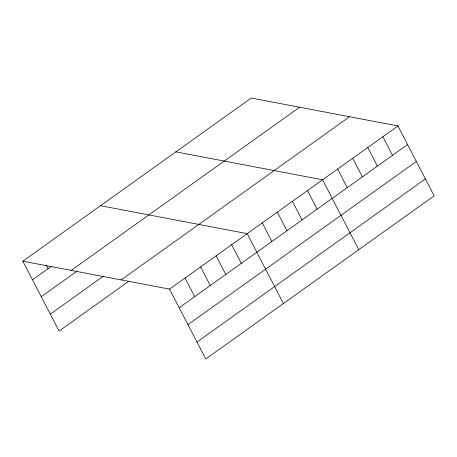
<?xml version="1.0" encoding="UTF-8"?>
<svg xmlns="http://www.w3.org/2000/svg" width="457" height="457" viewBox="0 0 457 457"><rect width="100%" height="100%" fill="white"/><g stroke="black" fill="none" stroke-linecap="round" stroke-linejoin="round"><path stroke-width="0.69" d="M22.85 261.187L251.247 98.015L397.933 125.949L434.15 195.813L205.753 358.985L169.536 289.121L22.85 261.187L59.067 331.051L128.668 281.323M32.498 279.804L51.481 266.242M71.258 270.401L299.655 107.229M41.267 296.713L76.93 271.235M50.299 314.136L103.219 276.331M121.128 279.901L349.531 116.729M169.536 289.121L397.933 125.949M179.19 307.738L407.587 144.566M187.953 324.653L416.35 161.481M196.984 342.076L425.381 178.904M175.876 151.861L322.562 179.795L358.779 249.665M100.506 205.707L247.191 233.647L283.409 303.511M382.863 136.717L392.512 155.334M367.788 147.491L377.436 166.108M352.713 158.259L362.361 176.876M337.637 169.027L347.286 187.644M307.492 190.569L317.141 209.186M292.417 201.337L302.066 219.954M277.342 212.105L286.99 230.722M262.267 222.873L271.915 241.49M231.659 244.741L241.313 263.358M216.132 255.834L225.781 274.451M200.6 266.934L210.249 285.551M185.068 278.027L194.716 296.644M46.1 264.98L48.031 268.705"/></g></svg>
